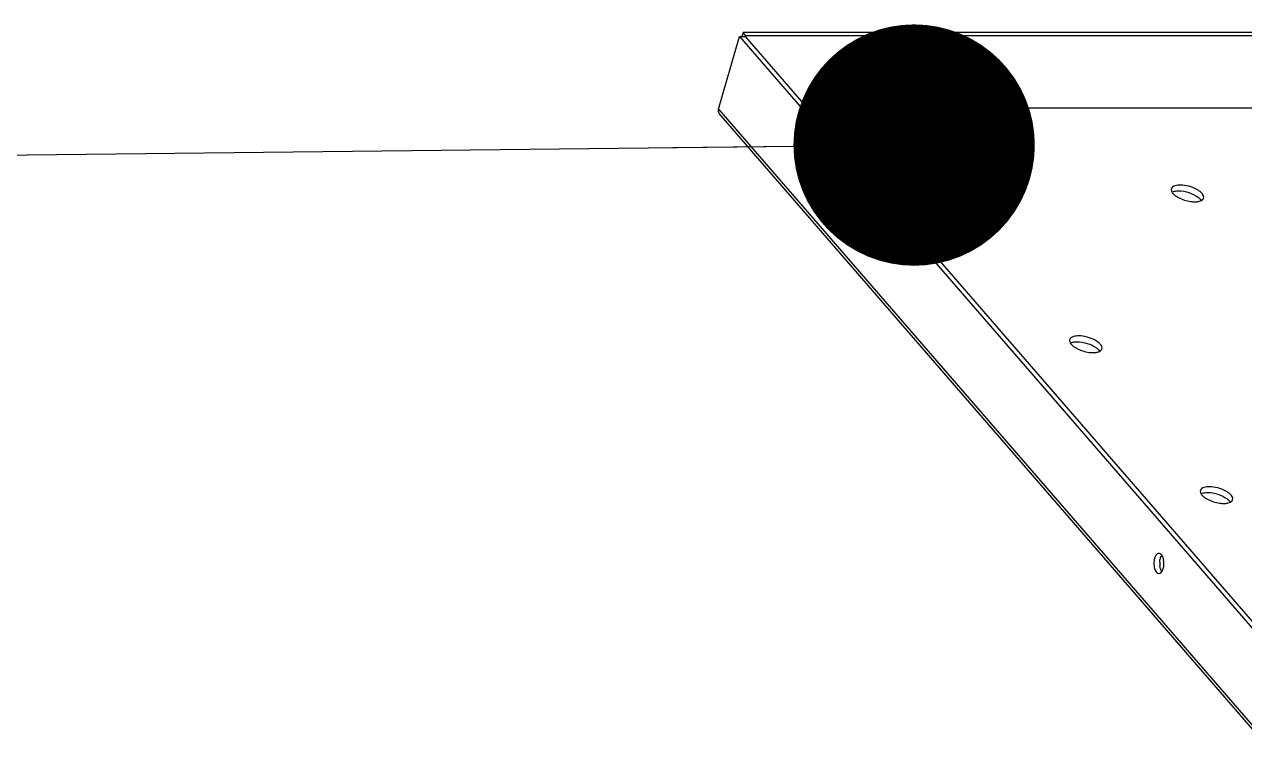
# Model space of a CAD drawing. Header units: millimetres. Extents: x -1 to 407, y -1 to 283.
# Drawn here: x 169.33 to 178.42, y 155.35 to 160.65 of the extents above; entities that cross this region are included whole.
import ezdxf

# ---------------------------------------------------------------- set-up
doc = ezdxf.new("R2010")
doc.units = ezdxf.units.MM
doc.header["$LTSCALE"] = 23.1
doc.layers.get('0').update_dxf_attribs({"linetype": 'CONTINUOUS'})
doc.layers.add('001-PCB', color=7, linetype='CONTINUOUS')
doc.styles.get("Standard").update_dxf_attribs({"font": 'txt', "width": 0.6})
doc.dimstyles.get("Standard").update_dxf_attribs({"dimtxt": 2.5, "dimasz": 1.8, "dimexe": 0.05, "dimexo": 0.0625, "dimtad": 1, "dimzin": 0, "dimdsep": 46, "dimtxsty": 'Standard', "dimcen": 0.09, "dimadec": 0, "dimazin": 0, "dimtol": 1, "dimtp": 0.01, "dimtm": 0.01, "dimtfac": 1, "dimtofl": 0, "dimtmove": 0, "dimatfit": 3, "dimfxl": 1, "dimtolj": 1, "dimtzin": 0, "dimarcsym": 0})

msp = doc.modelspace()

# ---------------------------------------------------------------- linework, layer by layer
at = {"layer": '001-PCB', "color": 7, "linetype": 'Continuous'}
for p, q in [((174.6849, 160.5871), (174.6759, 160.5558)), ((190.8744, 160.5871), (174.6849, 160.5871)), ((174.7066, 160.5621), (174.6849, 160.5871)), ((174.5016, 160.0146), (174.6578, 160.5558)), ((174.6578, 160.5558), (174.7011, 160.5558)), ((174.6578, 160.5558), (178.6694, 155.9237)), ((174.7011, 160.5558), (178.7127, 155.9237)), ((174.7066, 160.5621), (174.7045, 160.5549)), ((190.896, 160.5621), (174.7066, 160.5621)), ((174.5016, 160.0146), (178.5131, 155.3824)), ((178.5186, 155.3497), (174.5071, 159.9818)), ((190.7398, 160.0208), (175.1645, 160.0208))]:
    msp.add_line(p, q, dxfattribs=at)
for centre, radius, start, end in [((176.4788, 160.3454), 0.0421, 35.46789, 40.87714), ((176.429, 160.3024), 0.0421, 215.46789, 220.87714), ((176.1968, 159.4228), 0.053, 208.99124, 211.11954), ((177.9289, 159.4228), 0.053, 208.99124, 211.11954), ((175.5569, 159.3766), 0.147, 176.29863, 187.76103), ((176.2624, 159.2492), 0.1371, 49.72525, 52.97362), ((177.9945, 159.2492), 0.1371, 49.72525, 52.97362), ((177.1711, 158.2978), 0.053, 208.99124, 211.11954), ((177.2367, 158.1242), 0.1371, 49.72525, 52.97362), ((178.1454, 157.1728), 0.053, 208.99124, 211.11954), ((178.211, 156.9992), 0.1371, 49.72525, 52.97362), ((177.9384, 156.6266), 0.147, 176.29863, 187.76103)]:
    msp.add_arc(centre, radius, start, end, dxfattribs=at)
for points, knots in [([(176.3889, 160.3239), (176.388, 160.3208), (176.3854, 160.3091), (176.3863, 160.2964), (176.3894, 160.2881)], [0, 0, 0, 0, 0.266626, 1, 1, 1, 1]), ([(176.4729, 160.3889), (176.4546, 160.3889), (176.4175, 160.3739), (176.3941, 160.342), (176.3889, 160.3239)], [0, 0, 0, 0, 0.493874, 1, 1, 1, 1]), ([(176.3971, 160.2749), (176.4043, 160.2666), (176.4277, 160.2554), (176.4663, 160.2627), (176.5001, 160.2864), (176.5151, 160.3109), (176.5188, 160.3239)], [0, 0, 0, 0, 0.212792, 0.460962, 0.735093, 1, 1, 1, 1]), ([(176.4972, 160.3489), (176.4953, 160.3424), (176.4838, 160.3165), (176.46, 160.2965), (176.44, 160.289)], [0, 0, 0, 0, 0.242747, 1, 1, 1, 1]), ([(176.5188, 160.3239), (176.52, 160.3281), (176.5231, 160.3434), (176.5197, 160.3606), (176.513, 160.3699)], [0, 0, 0, 0, 0.273047, 1, 1, 1, 1]), ([(174.5016, 160.0146), (174.5007, 160.0116), (174.4985, 160.0005), (174.5017, 159.9881), (174.5071, 159.9819)], [0, 0, 0, 0, 0.275127, 1, 1, 1, 1]), ([(175.3716, 159.4141), (175.3681, 159.402), (175.3654, 159.376), (175.3689, 159.337), (175.3875, 159.3016), (175.4041, 159.3016)], [0, 0, 0, 0, 0.302038, 0.603923, 1, 1, 1, 1]), ([(175.3872, 159.4436), (175.3855, 159.4418), (175.3784, 159.4332), (175.374, 159.4225), (175.3716, 159.4141)], [0, 0, 0, 0, 0.216921, 1, 1, 1, 1]), ([(175.4041, 159.4516), (175.3995, 159.4516), (175.3931, 159.449), (175.3884, 159.4448), (175.3872, 159.4436)], [0, 0, 0, 0, 0.719767, 1, 1, 1, 1]), ([(175.4257, 159.4378), (175.4246, 159.4395), (175.4202, 159.4451), (175.414, 159.4496), (175.4091, 159.4509)], [0, 0, 0, 0, 0.285514, 1, 1, 1, 1]), ([(175.4149, 159.4141), (175.4155, 159.4163), (175.4182, 159.4244), (175.4218, 159.4322), (175.4253, 159.4373)], [0, 0, 0, 0, 0.27063, 1, 1, 1, 1]), ([(175.4413, 159.367), (175.4416, 159.3718), (175.4419, 159.3904), (175.4388, 159.4092), (175.4339, 159.4221)], [0, 0, 0, 0, 0.261705, 1, 1, 1, 1]), ([(176.1465, 159.4206), (176.146, 159.4189), (176.1447, 159.4108), (176.1475, 159.4026), (176.1505, 159.3971)], [0, 0, 0, 0, 0.229304, 1, 1, 1, 1]), ([(176.1511, 159.3958), (176.1524, 159.3965), (176.1581, 159.3992), (176.1643, 159.4011), (176.1691, 159.4021)], [0, 0, 0, 0, 0.230385, 1, 1, 1, 1]), ([(176.1515, 159.3954), (176.1525, 159.3937), (176.1575, 159.3863), (176.1639, 159.3799), (176.1691, 159.3754)], [0, 0, 0, 0, 0.225009, 1, 1, 1, 1]), ([(176.2125, 159.4485), (176.2065, 159.4485), (176.1869, 159.4475), (176.1661, 159.4427), (176.1555, 159.4338)], [0, 0, 0, 0, 0.30327, 1, 1, 1, 1]), ([(176.1691, 159.4021), (176.1714, 159.4027), (176.1816, 159.4046), (176.192, 159.4052), (176.2, 159.4052)], [0, 0, 0, 0, 0.231113, 1, 1, 1, 1]), ([(176.2, 159.4052), (176.2261, 159.4052), (176.2773, 159.3955), (176.3249, 159.3738), (176.345, 159.3586)], [0, 0, 0, 0, 0.509314, 1, 1, 1, 1]), ([(176.3867, 159.3514), (176.3898, 159.3619), (176.3803, 159.3824), (176.3596, 159.4012), (176.3264, 159.4228), (176.2769, 159.4416), (176.2338, 159.4485), (176.2125, 159.4485)], [0, 0, 0, 0, 0.153752, 0.264999, 0.397975, 0.702161, 1, 1, 1, 1]), ([(177.8786, 159.4206), (177.878, 159.4189), (177.8767, 159.4108), (177.8795, 159.4026), (177.8825, 159.3971)], [0, 0, 0, 0, 0.229304, 1, 1, 1, 1]), ([(177.8831, 159.3958), (177.8844, 159.3965), (177.8902, 159.3992), (177.8964, 159.4011), (177.9011, 159.4021)], [0, 0, 0, 0, 0.230385, 1, 1, 1, 1]), ([(177.8835, 159.3954), (177.8845, 159.3937), (177.8896, 159.3863), (177.8959, 159.3799), (177.9011, 159.3754)], [0, 0, 0, 0, 0.225009, 1, 1, 1, 1]), ([(177.9445, 159.4485), (177.9385, 159.4485), (177.919, 159.4475), (177.8981, 159.4427), (177.8876, 159.4338)], [0, 0, 0, 0, 0.30327, 1, 1, 1, 1]), ([(177.9011, 159.4021), (177.9035, 159.4027), (177.9137, 159.4046), (177.9241, 159.4052), (177.932, 159.4052)], [0, 0, 0, 0, 0.231113, 1, 1, 1, 1]), ([(177.932, 159.4052), (177.9582, 159.4052), (178.0093, 159.3955), (178.0569, 159.3738), (178.077, 159.3586)], [0, 0, 0, 0, 0.509314, 1, 1, 1, 1]), ([(178.1188, 159.3514), (178.1218, 159.3619), (178.1124, 159.3824), (178.0917, 159.4012), (178.0585, 159.4228), (178.0089, 159.4416), (177.9658, 159.4485), (177.9445, 159.4485)], [0, 0, 0, 0, 0.153752, 0.264999, 0.397975, 0.702161, 1, 1, 1, 1]), ([(175.4041, 159.3016), (175.4061, 159.3016), (175.4155, 159.3032), (175.4228, 159.3108), (175.4268, 159.3169)], [0, 0, 0, 0, 0.218909, 1, 1, 1, 1]), ([(175.4177, 159.3307), (175.417, 159.3327), (175.414, 159.3411), (175.4122, 159.35), (175.4112, 159.3567)], [0, 0, 0, 0, 0.236563, 1, 1, 1, 1]), ([(175.4268, 159.3169), (175.4278, 159.3185), (175.4319, 159.3255), (175.4348, 159.3331), (175.4366, 159.3391)], [0, 0, 0, 0, 0.229918, 1, 1, 1, 1]), ([(176.1691, 159.3754), (176.1712, 159.3736), (176.1808, 159.3659), (176.1912, 159.3595), (176.1994, 159.355)], [0, 0, 0, 0, 0.231788, 1, 1, 1, 1]), ([(176.1994, 159.355), (176.2276, 159.3399), (176.2688, 159.3269), (176.3107, 159.3235), (176.3207, 159.3235)], [0, 0, 0, 0, 0.761323, 1, 1, 1, 1]), ([(176.3207, 159.3235), (176.3238, 159.3235), (176.3352, 159.3238), (176.3466, 159.3252), (176.3546, 159.3273)], [0, 0, 0, 0, 0.270617, 1, 1, 1, 1]), ([(176.351, 159.3538), (176.3529, 159.3522), (176.3596, 159.3462), (176.3656, 159.3393), (176.369, 159.3338)], [0, 0, 0, 0, 0.27554, 1, 1, 1, 1]), ([(176.37, 159.3331), (176.3721, 159.3342), (176.3792, 159.3385), (176.385, 159.3456), (176.3867, 159.3514)], [0, 0, 0, 0, 0.284584, 1, 1, 1, 1]), ([(177.9011, 159.3754), (177.9033, 159.3736), (177.9128, 159.3659), (177.9232, 159.3595), (177.9315, 159.355)], [0, 0, 0, 0, 0.231788, 1, 1, 1, 1]), ([(177.9315, 159.355), (177.9596, 159.3399), (178.0008, 159.3269), (178.0428, 159.3235), (178.0528, 159.3235)], [0, 0, 0, 0, 0.761323, 1, 1, 1, 1]), ([(178.0528, 159.3235), (178.0559, 159.3235), (178.0672, 159.3238), (178.0786, 159.3252), (178.0867, 159.3273)], [0, 0, 0, 0, 0.270617, 1, 1, 1, 1]), ([(178.0831, 159.3538), (178.085, 159.3522), (178.0916, 159.3462), (178.0976, 159.3393), (178.101, 159.3338)], [0, 0, 0, 0, 0.27554, 1, 1, 1, 1]), ([(178.102, 159.3331), (178.1041, 159.3342), (178.1113, 159.3385), (178.1171, 159.3456), (178.1188, 159.3514)], [0, 0, 0, 0, 0.284584, 1, 1, 1, 1]), ([(177.1868, 158.3235), (177.1808, 158.3235), (177.1612, 158.3225), (177.1403, 158.3177), (177.1298, 158.3088)], [0, 0, 0, 0, 0.30327, 1, 1, 1, 1]), ([(177.361, 158.2264), (177.364, 158.2369), (177.3546, 158.2574), (177.3339, 158.2762), (177.3007, 158.2978), (177.2511, 158.3166), (177.2081, 158.3235), (177.1868, 158.3235)], [0, 0, 0, 0, 0.153752, 0.264999, 0.397975, 0.702161, 1, 1, 1, 1]), ([(177.1208, 158.2956), (177.1203, 158.2939), (177.119, 158.2858), (177.1217, 158.2776), (177.1248, 158.2721)], [0, 0, 0, 0, 0.229304, 1, 1, 1, 1]), ([(177.1253, 158.2708), (177.1266, 158.2715), (177.1324, 158.2742), (177.1386, 158.2761), (177.1434, 158.2771)], [0, 0, 0, 0, 0.230385, 1, 1, 1, 1]), ([(177.1257, 158.2704), (177.1268, 158.2687), (177.1318, 158.2613), (177.1381, 158.2549), (177.1434, 158.2504)], [0, 0, 0, 0, 0.225009, 1, 1, 1, 1]), ([(177.1434, 158.2771), (177.1457, 158.2777), (177.1559, 158.2796), (177.1663, 158.2802), (177.1743, 158.2802)], [0, 0, 0, 0, 0.231113, 1, 1, 1, 1]), ([(177.1434, 158.2504), (177.1455, 158.2486), (177.155, 158.2409), (177.1655, 158.2345), (177.1737, 158.23)], [0, 0, 0, 0, 0.231788, 1, 1, 1, 1]), ([(177.1737, 158.23), (177.2018, 158.2149), (177.2431, 158.2019), (177.285, 158.1985), (177.295, 158.1985)], [0, 0, 0, 0, 0.761323, 1, 1, 1, 1]), ([(177.1743, 158.2802), (177.2004, 158.2802), (177.2515, 158.2705), (177.2992, 158.2488), (177.3192, 158.2336)], [0, 0, 0, 0, 0.509314, 1, 1, 1, 1]), ([(177.3253, 158.2288), (177.3272, 158.2272), (177.3339, 158.2212), (177.3398, 158.2143), (177.3433, 158.2088)], [0, 0, 0, 0, 0.27554, 1, 1, 1, 1]), ([(177.3443, 158.2081), (177.3464, 158.2092), (177.3535, 158.2135), (177.3593, 158.2206), (177.361, 158.2264)], [0, 0, 0, 0, 0.284584, 1, 1, 1, 1]), ([(177.295, 158.1985), (177.2981, 158.1985), (177.3095, 158.1988), (177.3209, 158.2002), (177.3289, 158.2023)], [0, 0, 0, 0, 0.270617, 1, 1, 1, 1]), ([(178.0951, 157.1706), (178.0946, 157.1689), (178.0932, 157.1608), (178.096, 157.1526), (178.099, 157.1471)], [0, 0, 0, 0, 0.229304, 1, 1, 1, 1]), ([(178.0996, 157.1458), (178.1009, 157.1465), (178.1067, 157.1492), (178.1129, 157.1511), (178.1177, 157.1521)], [0, 0, 0, 0, 0.230385, 1, 1, 1, 1]), ([(178.1, 157.1454), (178.101, 157.1437), (178.1061, 157.1363), (178.1124, 157.1299), (178.1177, 157.1254)], [0, 0, 0, 0, 0.225009, 1, 1, 1, 1]), ([(178.161, 157.1985), (178.155, 157.1985), (178.1355, 157.1975), (178.1146, 157.1927), (178.1041, 157.1838)], [0, 0, 0, 0, 0.30327, 1, 1, 1, 1]), ([(178.1177, 157.1521), (178.12, 157.1527), (178.1302, 157.1546), (178.1406, 157.1552), (178.1485, 157.1552)], [0, 0, 0, 0, 0.231113, 1, 1, 1, 1]), ([(178.1177, 157.1254), (178.1198, 157.1236), (178.1293, 157.1159), (178.1397, 157.1095), (178.148, 157.105)], [0, 0, 0, 0, 0.231788, 1, 1, 1, 1]), ([(178.1485, 157.1552), (178.1747, 157.1552), (178.2258, 157.1455), (178.2734, 157.1238), (178.2935, 157.1086)], [0, 0, 0, 0, 0.509314, 1, 1, 1, 1]), ([(178.3353, 157.1014), (178.3383, 157.1119), (178.3289, 157.1324), (178.3082, 157.1512), (178.275, 157.1728), (178.2254, 157.1916), (178.1824, 157.1985), (178.161, 157.1985)], [0, 0, 0, 0, 0.153752, 0.264999, 0.397975, 0.702161, 1, 1, 1, 1]), ([(178.148, 157.105), (178.1761, 157.0899), (178.2173, 157.0769), (178.2593, 157.0735), (178.2693, 157.0735)], [0, 0, 0, 0, 0.761323, 1, 1, 1, 1]), ([(178.2693, 157.0735), (178.2724, 157.0735), (178.2838, 157.0738), (178.2951, 157.0752), (178.3032, 157.0773)], [0, 0, 0, 0, 0.270617, 1, 1, 1, 1]), ([(178.2996, 157.1038), (178.3015, 157.1022), (178.3081, 157.0962), (178.3141, 157.0893), (178.3175, 157.0838)], [0, 0, 0, 0, 0.27554, 1, 1, 1, 1]), ([(178.3185, 157.0831), (178.3206, 157.0842), (178.3278, 157.0885), (178.3336, 157.0956), (178.3353, 157.1014)], [0, 0, 0, 0, 0.284584, 1, 1, 1, 1]), ([(177.7687, 156.6936), (177.767, 156.6918), (177.7599, 156.6832), (177.7556, 156.6725), (177.7532, 156.6641)], [0, 0, 0, 0, 0.216921, 1, 1, 1, 1]), ([(177.7857, 156.7016), (177.7811, 156.7016), (177.7747, 156.699), (177.77, 156.6948), (177.7687, 156.6936)], [0, 0, 0, 0, 0.719767, 1, 1, 1, 1]), ([(177.8073, 156.6878), (177.8061, 156.6895), (177.8017, 156.6951), (177.7956, 156.6996), (177.7907, 156.7009)], [0, 0, 0, 0, 0.285514, 1, 1, 1, 1]), ([(177.7965, 156.6641), (177.7971, 156.6663), (177.7997, 156.6744), (177.8034, 156.6822), (177.8069, 156.6873)], [0, 0, 0, 0, 0.27063, 1, 1, 1, 1]), ([(177.8228, 156.617), (177.8232, 156.6218), (177.8234, 156.6404), (177.8204, 156.6592), (177.8155, 156.6721)], [0, 0, 0, 0, 0.261705, 1, 1, 1, 1]), ([(177.7532, 156.6641), (177.7497, 156.652), (177.7469, 156.626), (177.7505, 156.587), (177.7691, 156.5516), (177.7856, 156.5516)], [0, 0, 0, 0, 0.302038, 0.603923, 1, 1, 1, 1]), ([(177.7993, 156.5807), (177.7985, 156.5827), (177.7956, 156.5911), (177.7937, 156.6), (177.7928, 156.6067)], [0, 0, 0, 0, 0.236563, 1, 1, 1, 1]), ([(177.8084, 156.5669), (177.8094, 156.5685), (177.8135, 156.5755), (177.8164, 156.5831), (177.8181, 156.5891)], [0, 0, 0, 0, 0.229918, 1, 1, 1, 1]), ([(177.7856, 156.5516), (177.7877, 156.5516), (177.7971, 156.5532), (177.8043, 156.5608), (177.8084, 156.5669)], [0, 0, 0, 0, 0.218909, 1, 1, 1, 1])]:
    msp.add_open_spline(points, degree=3, knots=knots, dxfattribs=at)
for points in [[(176.4956, 160.3841), (176.4886, 160.3874), (176.4806, 160.3888), (176.4729, 160.3889)], [(176.5106, 160.373), (176.5065, 160.3777), (176.5013, 160.3815), (176.4956, 160.3841)], [(176.4968, 160.3847), (176.498, 160.3812), (176.4989, 160.3776), (176.4994, 160.374)], [(176.4994, 160.374), (176.5004, 160.3657), (176.4995, 160.357), (176.4972, 160.3489)], [(176.3894, 160.2881), (176.3907, 160.2845), (176.3925, 160.2811), (176.3947, 160.278)], [(176.4137, 160.284), (176.4057, 160.2839), (176.3975, 160.2855), (176.3903, 160.2888)], [(176.44, 160.289), (176.4316, 160.2859), (176.4226, 160.284), (176.4137, 160.284)], [(175.4091, 159.4509), (175.4075, 159.4514), (175.4058, 159.4516), (175.4041, 159.4516)], [(175.4102, 159.3861), (175.4108, 159.3955), (175.4123, 159.405), (175.4149, 159.4141)], [(175.4339, 159.4221), (175.4318, 159.4276), (175.4292, 159.433), (175.4257, 159.4378)], [(176.1555, 159.4338), (176.1514, 159.4304), (176.148, 159.4258), (176.1465, 159.4206)], [(177.8876, 159.4338), (177.8835, 159.4304), (177.88, 159.4258), (177.8786, 159.4206)], [(175.4258, 159.3154), (175.4224, 159.3201), (175.4198, 159.3253), (175.4177, 159.3307)], [(175.4366, 159.3391), (175.4392, 159.3482), (175.4407, 159.3576), (175.4413, 159.367)], [(176.3546, 159.3273), (176.3599, 159.3287), (176.3651, 159.3305), (176.37, 159.3331)], [(178.0867, 159.3273), (178.092, 159.3287), (178.0972, 159.3305), (178.102, 159.3331)], [(177.1298, 158.3088), (177.1257, 158.3054), (177.1223, 158.3008), (177.1208, 158.2956)], [(177.3289, 158.2023), (177.3342, 158.2037), (177.3394, 158.2055), (177.3443, 158.2081)], [(178.1041, 157.1838), (178.1, 157.1804), (178.0965, 157.1758), (178.0951, 157.1706)], [(178.3032, 157.0773), (178.3085, 157.0787), (178.3137, 157.0805), (178.3185, 157.0831)], [(177.7907, 156.7009), (177.7891, 156.7014), (177.7874, 156.7016), (177.7857, 156.7016)], [(177.8155, 156.6721), (177.8134, 156.6776), (177.8107, 156.683), (177.8073, 156.6878)], [(177.7918, 156.6361), (177.7924, 156.6455), (177.7938, 156.655), (177.7965, 156.6641)], [(177.8073, 156.5654), (177.804, 156.5701), (177.8014, 156.5753), (177.7993, 156.5807)], [(177.8181, 156.5891), (177.8207, 156.5982), (177.8222, 156.6076), (177.8228, 156.617)]]:
    msp.add_open_spline(points, degree=3, dxfattribs=at)

# ---------------------------------------------------------------- leaders
at = {"color": 2, "linetype": 'Continuous'}
msp.add_leader([(175.9605, 159.7467), (154.3403, 159.4968), (154.0903, 159.4968)], dimstyle='Standard', override={"dimtad": 0, "dimldrblk": 'DOT'}, dxfattribs=at)

doc.saveas('drawing.dxf')
